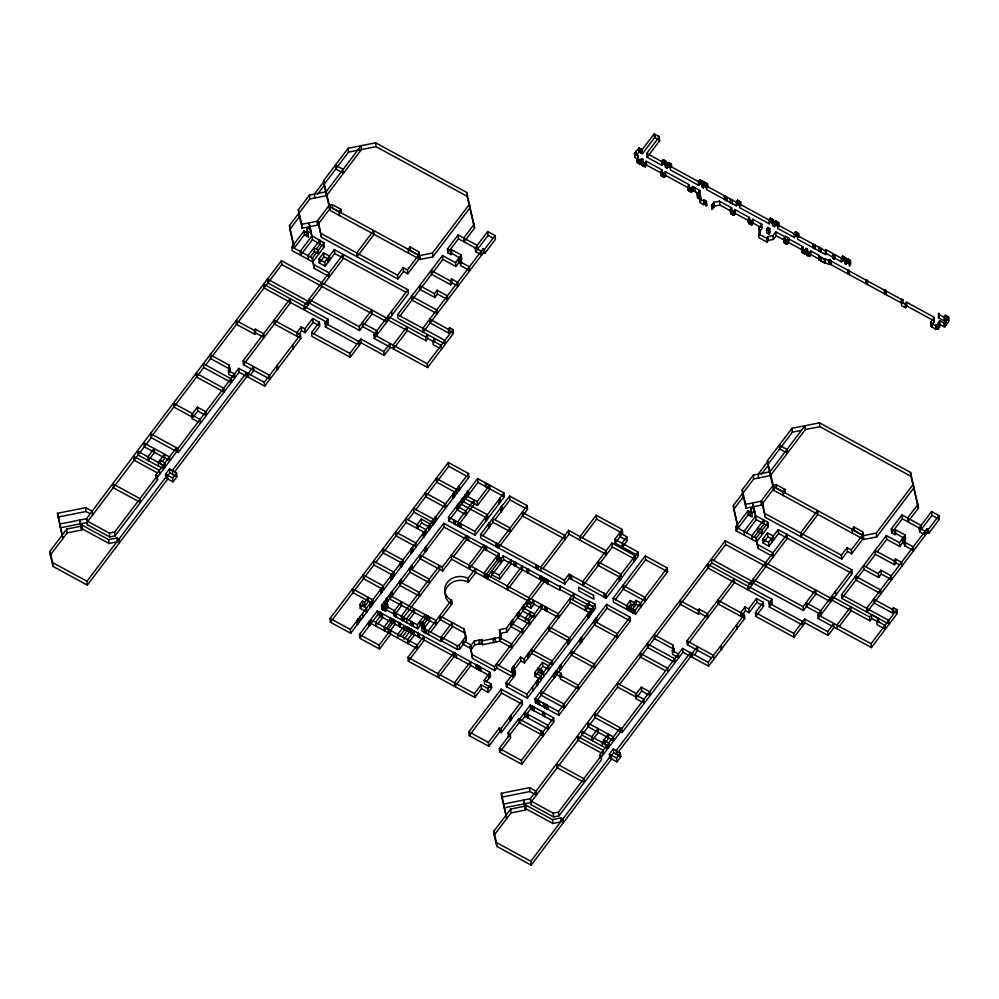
<?xml version="1.0" encoding="UTF-8"?>
<svg xmlns="http://www.w3.org/2000/svg" width="999" height="999" viewBox="0 0 999 999"><rect width="100%" height="100%" fill="white"/><g stroke="black" fill="none" stroke-linecap="round" stroke-linejoin="round"><path stroke-width="1.5" d="M298.738 213.599L298.364 209.753L309.465 195.105L326.161 191.783L361.076 145.717L361.451 149.55L326.536 195.617L309.84 198.951L298.738 213.599L302.173 228.159L317.495 225.1L318.806 225.811L321.541 237.4L397.877 278.996L403.608 271.441L403.234 267.607L407.442 269.905L407.817 273.738L403.608 271.441M289.86 229.37L289.473 225.524L299.088 212.849L299.463 216.683L289.86 229.37L293.594 245.205M317.545 194.256L324.126 185.564L323.551 180.732L348.139 148.289L375.649 142.807L466.708 192.432L474.587 228.034L464.098 241.858L463.723 238.024L474.2 224.188M323.751 181.731L314.348 194.131L314.722 197.977M474.587 228.034L467.082 196.279L376.024 146.653L348.514 152.135L323.926 184.578L330.02 210.364L420.055 259.428L432.829 256.893L469.855 208.042L469.48 204.196L432.455 253.047L419.667 255.594L329.645 206.531L323.551 180.732M50.325 555.107L49.95 551.273L66.796 529.045L81.269 526.161L82.043 525.137L82.418 528.983L81.643 530.007L67.17 532.879L50.325 555.107L52.997 566.396L87.325 585.114L167.757 478.983L167.382 475.149L86.95 581.268L87.325 585.114M151.061 435.601L150.812 433.042L281.418 260.714L386.526 318.007L386.9 321.84L281.793 264.56L281.418 260.714M291.883 246.915L312.375 258.079L313.911 264.61L329.096 272.877L329.47 276.723L314.285 268.444L312.749 261.913L292.257 250.749L291.883 246.915L304.046 230.869L307.992 233.017L308.366 236.863L304.42 234.703L304.046 230.869M152.123 435.639L203.846 367.407M205.719 364.922L281.793 264.56M304.42 234.703L294.28 248.089L289.473 225.524M151.623 437.125L86.888 522.539L60.39 527.809L60.015 523.976L86.513 518.693L150.812 433.042M341.358 213.187L340.984 209.353L332.242 204.583L329.32 205.157L317.12 221.266L301.798 224.313L302.173 228.159M323.701 242.12L324.25 246.741L312.749 261.913L312.375 258.079L323.876 242.894L312.038 235.776L312.412 239.61L300.549 255.269L300.175 251.423L312.038 235.776L308.991 222.877L311.738 236.751M149.151 459.44L154.508 452.372L154.133 448.526L147.877 456.78L148.252 460.626M340.984 209.353L339.185 211.726L339.56 215.572M254.37 330.457L236.114 320.504L236.488 324.338L254.745 334.29L254.37 330.457L255.344 329.171L263.686 333.703L264.061 337.55L255.719 333.004L255.344 329.171M310.227 257.143L314.785 251.111M316.608 248.701L320.267 243.893L319.892 240.047L308.017 255.707L308.404 259.553M198.039 421.903L192.02 418.618L191.646 414.772L197.427 407.142L205.856 411.738L206.231 415.572L197.802 410.976L197.427 407.142M254.745 334.29L255.719 333.004M197.802 410.976L192.907 417.445L173.801 407.043L173.426 403.196L192.52 413.611L192.782 416.171M228.409 370.604L234.515 373.926L234.89 377.772L228.783 374.438L228.409 370.604L229.907 368.619L229.071 365.047L210.165 354.732L210.539 358.579L229.445 368.881L230.282 372.452L229.907 368.619M162.188 461.55L164.86 458.017L164.485 454.17L158.229 462.425L158.604 466.258M448.389 329.283L429.757 319.118L430.132 322.964L448.776 333.117L448.389 329.283L449.562 327.722L453.047 329.62L453.421 333.466L427.584 367.557L374.275 338.499L408.329 293.581L407.954 289.735L334.353 249.625L334.727 253.471L325.1 266.184L319.23 262.987L318.843 259.153L323.601 252.884L329.47 256.081L329.845 259.927L323.976 256.731L323.601 252.884M156.119 478.896L155.744 475.049L176.423 447.752L176.798 451.598L157.055 477.647M243.469 364.71L243.094 360.876L290.247 298.664L290.622 302.51L243.469 364.71L252.572 369.667M157.255 475.874L157.63 479.72L115.06 535.889L109.728 536.95L87.425 524.787L86.513 518.693L87.05 520.954L109.353 533.104L114.685 532.042L157.255 475.874L155.744 475.049M176.798 451.598L178.309 452.422L177.934 448.576L238.724 368.369L264.31 382.317L264.685 386.163L239.098 372.215L238.724 368.369M319.23 262.987L323.976 256.731M178.309 452.422L239.098 372.215M325.1 266.184L324.712 262.35L334.353 249.625M169.405 468.981L169.78 472.827L165.884 477.972L165.509 474.125L169.405 468.981L176.548 472.877L176.935 476.723L173.027 481.868L167.083 478.621M174.55 471.915L246.903 376.461L246.528 372.627L172.303 470.554L172.677 474.4M250.337 375.037L253.871 370.379L253.496 366.533L248.189 373.539L248.564 377.372M173.027 481.868L172.652 478.022L176.548 472.877M322.015 286.563L304.283 309.952L303.908 306.119L343.107 254.395L343.481 258.242L323.876 284.103M301.186 326.885L301.561 330.719L305.207 332.704L304.82 328.871L301.186 326.885L296.84 332.617L297.215 336.451M357.992 255.594L374.076 234.378L373.701 230.532L356.718 252.934L357.093 256.768M298.951 334.166L301.561 330.719M264.31 382.317L300.487 334.603L273.963 320.142L274.338 323.988L300.861 338.436L264.685 386.163M304.82 328.871L312.65 318.531L319.418 322.227L319.792 326.061L313.711 334.103M305.207 332.704L313.024 322.377L312.65 318.531M361.139 342.857L384.19 355.407L383.816 351.573L360.764 339.011L361.139 342.857L350.237 357.242L311.963 336.388L311.588 332.555L319.418 322.227M356.531 343.893L325.437 326.948L325.062 323.102L327.984 319.23L263.649 284.166L264.023 288.012L327.023 322.352M325.437 326.948L328.359 323.077L327.984 319.23M418.756 251.736L420.042 259.44L418.756 251.736L410.002 246.965L408.204 249.35L408.579 253.184M397.877 278.996L397.502 275.162L403.234 267.607M359.178 326.636L371.803 309.977L372.177 313.811L359.553 330.482L309.428 303.159L309.053 299.325L359.178 326.636L359.553 330.482M407.442 269.905L418.681 255.057L419.068 258.903L407.817 273.738M350.237 357.242L349.85 353.409L360.764 339.011M374.275 338.499L373.901 334.665L407.954 289.735M443.981 343.494L398.064 318.469L397.689 314.623L442.47 255.532L455.556 262.662L455.931 266.508L442.844 259.378L442.47 255.532M455.931 266.508L461.725 258.866L461.338 255.032L451.498 249.663L451.873 253.509L451.048 254.608L447.802 252.834L447.427 249.001L458.079 234.94L477.21 245.367L477.584 249.213M399.925 316.009L442.844 259.378M447.802 252.834L458.454 238.786L458.079 234.94M451.048 254.608L450.674 250.761L451.498 249.663M383.816 351.573L389.822 343.644L390.197 347.49L384.19 355.407M455.556 262.662L461.338 255.032M434.465 293.656L419.68 285.602L420.067 289.435L434.84 297.502L434.465 293.656L437.087 290.209L447.402 295.841L447.789 299.675L437.462 294.043L437.087 290.209M460.439 261.888L469.418 266.795L469.792 270.629L460.814 265.734L460.439 261.888L461.313 260.739L458.266 259.091L458.641 262.924L460.676 264.036M434.84 297.502L437.462 294.043M450.274 280.894L431.143 270.479L431.531 274.313L450.661 284.74L450.274 280.894L451.698 279.033L457.667 282.292L458.054 286.126L452.072 282.879L451.698 279.033M475.287 247.902L481.268 251.161L481.643 254.995L475.661 251.736L475.287 247.902L487.687 231.543L495.042 235.552L495.417 239.385L484.802 253.396L483.429 252.647L483.054 248.801L484.428 249.55L484.802 253.396M450.661 284.74L452.072 282.879M475.661 251.736L488.061 235.377L487.687 231.543M483.054 248.801L422.789 328.309L423.176 332.155L483.429 252.647M484.428 249.55L495.042 235.552M425.674 336.975L427.435 334.64L427.809 338.486L426.049 340.809L388.174 320.167L387.799 316.321L425.674 336.975L426.049 340.809M439.123 347.939L433.241 344.73L432.854 340.884L434.627 338.561L435.002 342.407L427.809 338.486M448.776 333.117L449.95 331.568L449.562 327.722M427.584 367.557L427.21 363.711L453.047 329.62M639.522 163.811L639.223 159.877L634.852 157.542L634.477 153.696L638.761 148.052L642.045 149.838L642.419 153.671L639.135 151.885L636.588 155.245M635.014 153.184L636.326 151.461M642.045 149.838L654.02 134.016L654.845 138.099L654.02 134.016M654.457 134.266L658.578 135.964L658.953 139.798M641.945 162.55L640.559 164.373L637.275 162.587L636.9 158.754L638.286 156.93L637.974 155.607L634.477 153.696M642.419 153.671L654.395 137.862M654.845 138.099L654.757 133.878M658.541 138.911L658.578 135.964M640.559 164.373L640.184 160.539L641.558 158.716L642.881 159.428L643.256 163.274M666.52 164.048L666.271 161.488L662.999 159.703L663.373 163.536L661.987 165.359L647.115 157.255L646.74 153.409L659.278 136.875L658.291 136.351M646.528 165.06L662.499 173.764L662.125 169.917L646.153 161.214L646.528 165.06L645.154 166.883L641.87 165.097L641.495 161.251L642.881 159.428M647.115 157.255L659.652 140.722L659.278 136.875M645.154 166.883L644.78 163.037L646.153 161.214M661.987 165.359L661.613 161.513L662.999 159.703M671.665 166.845L671.415 164.286L668.131 162.5L668.506 166.333L667.132 168.157L665.272 167.145L664.897 163.312L666.271 161.488M662.911 173.052L663.286 176.898L661.313 175.824L660.739 171.741L662.125 169.917M667.132 168.157L666.758 164.323L668.131 162.5M661.113 175.574L664.397 177.372L664.023 173.526L665.396 171.703L689.235 184.703L689.61 188.536L665.771 175.549L665.396 171.703M703.259 184.066L703.009 181.506L699.737 179.72L700.112 183.566L698.726 185.377L670.404 169.942L670.029 166.109L671.415 164.286M330.082 618.443L448.301 462.462L468.531 473.501L468.906 477.335L350.699 633.304L330.457 622.277L330.082 618.443L350.324 629.47L350.699 633.304M664.397 177.372L665.771 175.549M330.457 622.277L373.688 565.247M375.562 562.762L406.356 522.152M408.229 519.667L413.873 512.225M415.759 509.74L448.676 466.308L448.301 462.462M421.203 519.068L416.933 524.712L417.307 528.546L421.578 522.914L421.203 519.068L430.244 524L430.631 527.847M359.89 604.47L366.521 608.091L366.895 611.925L360.264 608.316L359.89 604.47L362.525 600.998L364.61 602.135L364.985 605.981L362.899 604.832L362.525 600.998M364.61 602.135L368.219 597.377L368.594 601.211L364.985 605.981M360.264 608.316L362.899 604.832M350.324 629.47L468.531 473.501M698.963 196.079L700.274 194.343L699.899 190.509L692.519 186.488L692.894 190.322L691.508 192.145L688.236 190.359L687.861 186.513L689.235 184.703M382.005 591.795L380.919 593.231L380.544 589.385L381.63 587.949L381.88 590.509M430.057 528.384L428.971 529.82L428.596 525.986L429.682 524.55L429.932 527.11M691.508 192.145L691.133 188.312L692.519 186.488M698.726 185.377L698.351 181.543L699.737 179.72M379.495 649L379.121 645.167L390.347 630.357L390.721 634.203L379.495 649L359.84 638.286L359.465 634.452L377.322 610.901L490.134 672.389L490.509 676.223L486.288 681.793M394.78 613.261L394.53 610.701L386.126 606.118L386.501 609.964L385.577 611.188L381.893 609.19L381.518 605.357L443.693 523.326L498.963 553.446L499.338 557.28L484.34 577.085L483.953 573.239L498.963 553.446M448.464 517.02L477.597 478.583L503.958 492.944L504.333 496.79L475.199 535.227L448.851 520.854L448.464 517.02L474.825 531.381L475.199 535.227M707.979 187.849L707.604 184.016L704.32 182.218L704.707 186.064L703.321 187.887L702.01 187.175L701.635 183.329L703.009 181.506M703.321 187.887L702.946 184.041L704.32 182.218M360.776 637.05L377.697 614.735L377.322 610.901M383.778 606.705L410.152 571.903M412.038 569.418L444.068 527.16L443.693 523.326M448.838 520.854L477.972 482.417L477.597 478.583M699.899 190.509L697.14 194.156L700.586 196.029L700.324 202.847L703.658 204.658L703.933 199.95L706.443 201.323L706.817 205.17L706.043 206.194L705.669 202.347L706.443 201.323M385.577 611.188L385.189 607.355L387.6 604.17L383.928 602.172L384.303 606.018L387.974 608.016L387.6 604.17M741.108 205.906L740.734 202.073L737.449 200.275L737.836 204.121L736.45 205.944L706.605 189.673L706.231 185.826L707.604 184.016M698.189 194.593L698.501 198.526L697.664 197.802M699.837 201.348L699.45 197.515L700.586 196.029M455.132 520.779L453.496 519.892L453.871 523.726M377.709 624.013L382.692 617.457L382.305 613.611L375.674 622.365L376.061 626.211M700.324 202.847L700.599 198.139L699.45 197.515M703.658 204.658L703.933 199.95M393.968 615.771L393.594 611.937L401.373 601.673L401.748 605.506L393.968 615.771L417.682 628.696L425.462 618.431L425.075 614.585L417.307 624.85L417.682 628.696M477.51 505.444L477.135 501.598L489.622 485.127L489.997 488.973L477.51 505.444L465.497 498.888L465.072 495.104M731.992 211.638L731.618 207.804L719.48 201.186L714.085 202.26L711.575 205.569L711.95 209.403L714.46 206.106L719.867 205.02L730.644 210.901M712.275 208.779L713.586 207.043M403.521 617.494L439.91 569.48L439.523 565.646L401.273 616.121L401.648 619.954M442.32 567.17L419.78 554.87L420.154 558.716L442.707 571.003L442.32 567.17L466.246 535.614L466.62 539.448L453.484 556.768M442.707 571.003L451.61 559.253L451.236 555.407L558.354 613.786L558.728 617.632L529.133 601.498L528.758 597.652L543.756 577.859L544.13 581.705L531.006 599.025M474.825 531.381L503.958 492.944M408.579 620.504L414.622 612.524L414.248 608.691L406.468 618.943L406.843 622.789M486.963 519.505L485.876 520.954L485.489 517.107M399.8 636.063L404.782 629.495L404.395 625.661L397.764 634.402L398.151 638.249M402.734 636.5L409.365 627.747L409.74 631.593L403.946 639.248M569.33 578.071L606.243 598.189L605.869 594.355L568.955 574.238L569.33 578.071L564.797 584.053L480.894 538.324L480.507 534.477L509.64 496.041L527.16 505.594L527.534 509.428L498.401 547.864L498.026 544.03L527.16 505.594M501.96 510.314L500.874 511.75L500.499 507.904L501.585 506.468L501.835 509.028M482.767 535.839L493.106 522.202M494.98 519.73L510.014 499.887L509.64 496.041M749.874 221.378L749.5 217.545L734.902 209.59L735.276 213.424L733.903 215.247L730.619 213.461L730.244 209.615L731.618 207.804M736.45 205.944L736.076 202.098L737.449 200.275M733.903 215.247L733.516 211.413L734.902 209.59M773.913 223.788L773.538 219.942L770.254 218.157L770.629 222.003L769.255 223.813L739.735 207.73L739.36 203.883L740.734 202.073M441.133 641.47L440.746 637.637L452.185 622.552L452.559 626.385L441.133 641.47L422.028 631.056L421.64 627.222L429.42 616.957L429.795 620.804L423.751 628.783M484.278 549.075L469.268 568.868L468.893 565.034L483.903 545.229L484.278 549.075L497.964 556.543M408.329 661.188L407.954 657.342L423.913 636.288L424.288 640.134L408.329 661.188L474.837 697.439L481.468 688.686L481.081 684.852L487.849 688.536L488.224 692.369L481.468 688.686M430.407 632.355L451.973 603.908L451.598 600.062L428.271 630.831L428.658 634.677M760.002 234.603L759.34 231.83L762.175 228.084L761.8 224.251L752.784 219.33L753.159 223.177L751.772 224.987L748.501 223.202L748.114 219.368L749.5 217.545M751.772 224.987L751.398 221.154L752.784 219.33M543.956 577.971L544.33 581.805L560.014 590.359L559.64 586.513L503.209 555.756L488.199 575.549L488.573 579.395M490.447 576.923L503.583 559.602L503.209 555.756M759.34 231.83L758.965 227.984L761.8 224.251M499.313 575.224L510.889 559.952L511.276 563.786L499.687 579.07L491.995 574.875L491.62 571.041L499.313 575.224L499.687 579.07M769.255 223.813L768.88 219.98L770.254 218.157M776.148 235.702L785.326 240.709L784.952 236.863L775.761 231.855L776.148 235.702L773.313 239.435L768.418 240.409L767.107 242.133L759.028 237.725L758.641 233.891L759.952 232.155L758.965 227.984M766.495 229.246L767.794 227.522L769.767 228.584L770.142 232.43L768.83 234.153L766.87 233.079L766.495 229.246L768.456 230.319L768.83 234.153M779.158 226.648L778.783 222.802L775.511 221.016L775.886 224.862L774.5 226.686L772.539 225.612L772.152 221.766L773.538 219.942M768.456 230.319L769.767 228.584M774.5 226.686L774.125 222.839L775.511 221.016M767.107 242.133L766.733 238.299L768.044 236.576L772.939 235.602L775.761 231.855M799.063 237.487L798.688 233.654L795.404 231.868L795.778 235.702L794.405 237.525L777.784 228.471L777.409 224.625L778.783 222.802M465.896 636.438L466.271 640.272L459.59 649.075L457.417 649.512L441.57 640.883L441.196 637.037L457.043 645.679L459.215 645.242L465.896 636.438L464.148 629.07L439.71 615.746L440.084 619.592L451.311 625.711M522.502 569.905L507.492 589.697L507.117 585.864L522.115 566.071L522.527 569.917L542.969 581.068M514.348 673.963L496.341 664.185L496.728 668.031L494.78 670.591L472.515 658.441L470.217 646.49L474.338 641.058L481.88 639.547L482.554 644.692L499.875 641.246L510.664 647.127M470.591 650.324L474.712 644.892L482.255 643.393L481.88 639.547M785.389 236.288L786.113 243.843L784.153 242.769L783.566 238.686L785.389 236.288L788.673 238.074L788.923 240.634M783.953 242.532L787.224 244.318L786.85 240.472L788.673 238.074M606.493 554.607L606.118 550.761L568.693 530.369L540.709 567.295L541.096 571.128M794.405 237.525L794.03 233.691L795.404 231.868M787.224 244.318L788.611 242.495L788.236 238.649L802.834 246.603L803.208 250.449M542.944 568.681L569.068 534.215L568.693 530.369M833.703 256.381L833.453 253.821L826.023 249.775L826.398 253.609L825.674 254.57L797.677 239.31L797.302 235.477L798.688 233.654M499.85 633.503L499.463 629.657L506.418 628.284L529.37 597.989L529.745 601.835L506.793 632.117L499.85 633.503L501.248 639.435L500.424 633.129L500.836 637.499M637.012 555.057L615.172 543.156L622.639 533.304L622.265 529.458L596.203 515.247L580.044 536.563L580.431 540.397M530.556 604.395L533.641 600.324L534.015 604.158L530.931 608.241L526.66 605.906L526.286 602.072L530.556 604.395L530.931 608.241M806.48 252.235L805.107 254.058L801.822 252.272L801.448 248.426L802.834 246.603M582.217 538.036L596.578 519.093L596.203 515.247M805.107 254.058L804.732 250.212L806.106 248.401L807.417 249.113L807.791 252.947M825.624 262.662L828.895 264.448L828.521 260.614L825.249 258.828L825.186 263.237L818.843 259.79L818.905 255.369L810.701 250.899L811.076 254.745L809.702 256.556L806.418 254.77L806.043 250.936L807.417 249.113M527.335 619.942L530.681 615.521L530.307 611.675L525.287 618.306L525.661 622.14M488.224 692.369L491.645 687.861L484.602 684.015L484.228 680.182L490.134 672.389M494.78 670.591L494.405 666.745L541.508 604.607L541.883 608.441L498.551 665.609M474.837 697.439L474.463 693.593L481.081 684.852M809.702 256.556L809.315 252.722L810.701 250.899M559.64 586.513L560.077 585.938L588.723 601.56L589.098 605.394L589.085 601.086L595.129 604.383L595.504 608.216L527.372 698.114L506.393 686.688L506.018 682.841L515.172 670.779L511.588 668.818L520.491 657.08L524.063 659.04L524.438 662.874L520.866 660.926L520.491 657.08M564.797 584.053L564.423 580.219L568.955 574.238M560.014 590.359L560.077 585.938M487.849 688.536L491.271 684.015L484.228 680.182M818.843 259.79L818.905 255.369M825.674 254.57L825.299 250.724L826.023 249.775M825.186 263.237L825.249 258.828M513.748 670.317L520.866 660.926M499.762 731.792L488.786 746.278L469.28 735.651L468.906 731.817L501.186 689.21L522.165 700.636L522.539 704.482L501.236 732.604L499.762 731.792L499.388 727.959L500.861 728.758L501.236 732.604M524.063 659.04L573.788 593.418L574.163 597.265L572.352 599.65M611.95 543.069L582.667 581.705L583.041 585.551L612.325 546.915L611.95 543.069L635.152 555.719L635.526 559.552M615.172 543.156L614.797 539.323L622.265 529.458M835.152 258.379L841.545 261.863L841.17 258.029L834.764 254.533L835.152 258.379L834.415 259.34L833.104 258.616L832.729 254.782L833.453 253.821M828.521 260.614L829.32 259.553L830.631 260.277L830.718 264.498L847.939 273.888L847.851 269.655L849.162 270.379L849.25 274.6L866.308 283.891L866.22 279.67L867.532 280.382L867.619 284.615L884.677 293.906L884.59 289.685L885.901 290.397L885.988 294.618L901.573 303.109L901.198 299.275L902.909 299.663L903.283 303.509M469.28 735.651L501.573 693.056L501.186 689.21M506.393 686.688L515.546 674.612L515.172 670.779M524.438 662.874L570.541 602.047M834.415 259.34L834.04 255.494L834.764 254.533M830.718 264.498L830.631 260.277M828.895 264.448L829.694 263.399L829.32 259.553M833.104 258.616L833.84 257.667L826.398 253.609M626.897 536.8L622.015 543.244L622.389 547.09L627.272 540.646L626.897 536.8L619.68 532.867L620.054 536.713L626.073 539.984M841.17 258.029L842.544 256.206L845.828 257.992L846.203 261.825M841.545 261.863L842.919 260.04L842.544 256.206M850.424 260.489L849.038 262.312L849.412 266.159L850.798 264.335L850.424 260.489L847.14 258.704L847.514 262.55L846.141 264.373L844.817 263.649L844.442 259.815L845.828 257.992M846.141 264.373L845.753 260.527L847.14 258.704M540.034 679.095L535.114 676.41L534.727 672.577L542.42 662.437L548.576 665.796L548.951 669.63L542.794 666.271L542.42 662.437M587.624 603.658L585.252 606.78L585.626 610.614L587.999 607.492L587.624 603.658L593.319 606.755L593.693 610.601L587.999 607.492M535.114 676.41L542.794 666.271M541.645 675.162L541.271 671.328L542.07 670.279L538.099 668.119L538.473 671.965L542.445 674.125M488.786 746.278L488.411 742.444L499.388 727.959M847.939 273.888L847.851 269.655M500.861 728.758L522.165 700.636M527.372 698.114L526.985 694.28L595.129 604.383M849.25 274.6L849.162 270.379M634.515 556.356L633.428 557.792L633.803 561.638M605.869 594.355L637.999 551.96L614.797 539.323M606.243 598.189L638.373 555.806L637.999 551.96M518.768 718.718L519.143 722.564L508.454 736.663L508.066 732.829L518.768 718.718L542.969 731.917L543.356 735.751M508.066 732.829L510.252 734.015L499.338 748.401L499.725 752.247L521.753 764.26L554.045 721.653L553.671 717.806L530.269 705.057L519.58 719.168L519.955 723.001M535.751 702.547L535.377 698.713L537.012 699.6L537.237 703.633L535.601 702.747L535.089 698.701L606.543 604.42L629.944 617.17L630.319 621.003L558.866 715.284L535.476 702.534L606.93 608.254L606.543 604.42M613.111 598.301L645.242 555.906L667.27 567.919L667.644 571.753L635.514 614.148L613.486 602.135L613.111 598.301L635.139 610.302L635.514 614.148M521.628 720.791L530.644 708.903L530.269 705.057M500.624 751.048L510.626 737.849L510.252 734.015M615.322 599.712L645.616 559.752L645.242 555.906M577.41 688.373L560.339 679.07L559.964 675.237L561.301 673.463L556.293 670.729L556.668 674.575L560.427 676.623M866.308 283.891L866.22 279.67M867.619 284.615L866.595 283.516M630.394 600.524L630.769 604.37L634.652 606.48L634.278 602.647L630.394 600.524L626.535 605.619L626.91 609.452M629.233 606.405L630.769 604.37M635.976 600.399L630.419 607.729L630.794 611.575L636.351 604.233L635.976 600.399L640.696 602.971L641.083 606.818M521.753 764.26L521.378 760.414L553.671 717.806M558.866 715.284L558.491 711.45L629.944 617.17M635.139 610.302L667.27 567.919M884.677 293.906L884.59 289.685M885.988 294.618L885.901 290.397M742.594 493.606L742.22 489.772L753.321 475.124L770.029 471.79L804.932 425.724L805.319 429.57L770.404 475.636L753.696 478.958L742.594 493.606L746.041 508.166L761.363 505.119L762.674 505.831L765.409 517.407L841.745 559.015L847.464 551.46L847.09 547.614L851.298 549.912L851.672 553.758L847.464 551.46M733.341 505.544L742.956 492.857L743.331 496.703L733.716 509.39L738.136 528.096L733.341 505.544L733.716 509.39M767.669 463.311L767.419 460.751L791.995 428.309L819.517 422.827L910.564 472.452L918.443 508.041L907.966 521.878L907.579 518.031L918.069 504.208M800.998 430.432L792.382 432.142L767.794 464.585L773.888 490.384L863.91 539.448L876.697 536.9L913.723 488.049L913.348 484.215L876.323 533.066L863.536 535.601L773.501 486.538L767.419 460.751M761.413 474.263L767.994 465.584L767.619 461.738L758.216 474.15L758.591 477.984M494.193 835.127L493.806 831.28L510.651 809.053L525.124 806.181L525.899 805.157L526.273 808.99L525.499 810.014L511.038 812.899L494.193 835.127L496.853 846.415L531.181 865.122L611.613 759.003L611.238 755.157L530.806 861.288L531.181 865.122M936.2 328.896L935.813 325.062L935.763 329.47L931.056 326.099L934.252 321.878L933.615 316.945L906.555 302.197L906.93 306.031L905.581 307.804L901.647 305.657L901.273 301.823L902.909 299.663M682.966 652.222L708.553 666.171L708.179 662.337L682.579 648.388L682.966 652.222L622.177 732.429L595.079 717.669L594.667 713.061L725.274 540.734L830.394 598.014L830.768 601.86M772.065 556.043L758.154 548.463L756.605 541.933L736.113 530.769L735.739 526.923L747.901 510.876L751.86 513.036L752.235 516.87L748.276 514.722L747.901 510.876M905.581 307.804L905.206 303.971L906.555 302.197M594.667 713.061L530.369 798.713L503.871 803.983L504.245 807.829L530.756 802.547L530.369 798.713L531.281 804.807L553.583 816.957L558.916 815.896L601.485 759.727L601.111 755.893L599.6 755.069L620.279 727.771L620.666 731.618L600.911 757.667M595.991 715.659L617.619 687.125L617.282 683.216L636.388 693.618L636.638 696.178M619.492 684.64L711.713 562.974L711.338 559.128L751.598 581.081L751.972 584.914M713.573 560.514L725.649 544.567L725.274 540.734M736.113 530.769L748.276 514.722M531.693 801.31L595.479 717.132L595.104 713.298M785.226 493.206L784.852 489.36L776.098 484.59L773.189 485.177L760.976 501.273L745.666 504.333L746.041 508.166M746.241 532.879L756.28 519.63L752.859 502.897L755.606 516.758M784.852 489.36L783.041 491.745L783.416 495.579M698.226 610.464L679.969 600.511L680.344 604.358L698.601 614.31L698.226 610.464L699.2 609.178L707.542 613.723L707.916 617.569L699.575 613.024L699.2 609.178M754.083 537.15L764.123 523.901L763.748 520.067L751.885 535.726L752.259 539.56M643.106 702.572L635.876 698.626L635.501 694.792L641.283 687.15L649.725 691.745L650.099 695.591M767.744 522.914L756.231 538.086L756.605 541.933L768.119 526.748L767.557 522.14L755.906 515.784L744.03 531.443L744.405 535.289M698.601 614.31L699.575 613.024M635.876 698.626L636.763 697.464M637.574 696.39L641.67 690.996L641.283 687.15M672.265 650.611L678.371 653.945L678.746 657.792L672.639 654.457L672.265 650.611L673.776 648.626L672.926 645.054L654.02 634.752L654.395 638.586L673.301 648.9L674.15 652.472L673.776 648.626M607.991 746.003L604.233 743.955L608.728 738.024L608.341 734.19L602.097 742.432L602.472 746.278M892.257 609.29L873.613 599.138L874 602.971L892.631 613.136L892.257 609.29L893.431 607.742L896.902 609.64L897.277 613.473L871.44 647.577L818.144 618.518L852.184 573.588L851.81 569.755L778.221 529.645L778.596 533.478L768.955 546.203L763.086 543.006L762.712 539.16L767.457 532.904L773.326 536.101L773.701 539.935L767.831 536.738L767.457 532.904M687.337 644.73L686.962 640.883L734.103 578.683L734.477 582.517L687.337 644.73L711.163 657.717M530.906 800.961L553.209 813.124L558.541 812.062L601.111 755.893M622.177 732.429L621.79 728.596L682.579 648.388M763.086 543.006L767.831 536.738M931.056 326.099L930.681 322.265L933.878 318.044M948.675 317.17L944.13 323.164L939.709 320.741L940.084 324.588L944.505 326.998L949.05 321.004L948.675 317.17L945.391 315.384L945.766 319.218L944.392 321.041L938.486 317.819L938.76 313.124L939.01 315.684M931.655 327.235L931.717 322.827L930.681 322.265M938.486 317.819L939.135 316.958M768.955 546.203L768.581 542.357L778.221 529.645M609.752 757.979L609.365 754.145L613.274 749L620.416 752.896L620.791 756.73L616.895 761.875L610.938 758.628M935.763 329.47L935.813 325.062M936.25 325.299L937.499 325.499L937.874 329.345L936.887 328.808L936.513 324.962M937.874 329.345L939.609 327.035L938.635 326.498L938.248 322.665L939.709 320.741M611.301 755.918L613.648 752.834L613.274 749M937.499 325.499L939.235 323.201L938.248 322.665M944.392 321.041L944.018 317.207L945.391 315.384M938.635 326.498L940.084 324.588M694.193 655.057L697.727 650.386L697.352 646.553L692.045 653.546L692.419 657.392M616.895 761.875L616.52 758.041L620.416 752.896M944.505 326.798L945.816 325.075M745.042 606.893L740.696 612.624L741.083 616.47L745.416 610.739L745.042 606.893L748.688 608.878L749.063 612.724L745.416 610.739M708.179 662.337L744.342 614.61L717.819 600.162L718.206 603.995L744.717 618.456L708.553 666.171M748.688 608.878L756.518 598.551L763.286 602.235L763.661 606.081L755.831 616.408L794.093 637.262L805.007 622.864L804.632 619.03L827.671 631.58L828.046 635.426L805.007 622.864M749.063 612.724L756.892 602.385L756.518 598.551M755.831 616.408L755.456 612.562L763.286 602.235M801.747 624.637L769.292 606.955L768.918 603.121L771.852 599.25L707.504 564.185L707.879 568.019L770.891 602.36M769.292 606.955L772.227 603.084L771.852 599.25M863.898 539.448L862.612 531.743L853.87 526.985L852.06 529.358L852.447 533.204M841.745 559.015L841.37 555.169L847.09 547.614M803.034 606.655L815.659 589.984L816.033 593.831L803.408 610.489L753.296 583.179L752.921 579.333L803.034 606.655L803.408 610.489M851.298 549.912L862.549 535.077L862.924 538.911L851.672 553.758M794.093 637.262L793.718 633.416L804.632 619.03M818.144 618.518L817.756 614.672L851.81 569.755M887.849 623.501L841.92 598.476L841.545 594.642L886.338 535.551L899.412 542.682L899.787 546.515L886.712 539.385L886.338 535.551M903.92 541.071L905.581 538.886L905.206 535.039L895.366 529.682L895.741 533.516L894.904 534.615L891.67 532.854L891.283 529.008L901.935 514.96L921.066 525.387L921.44 529.22M841.92 598.476L864.222 569.055M866.083 566.595L875.386 554.333L875.012 550.486L894.142 560.914L894.517 564.747L875.386 554.333M877.134 552.035L886.712 539.385M891.67 532.854L902.309 518.793L901.935 514.96M894.904 534.615L894.53 530.781L895.366 529.682M827.671 631.58L833.678 623.663L834.053 627.497L828.046 635.426M899.412 542.682L905.206 535.039M878.333 573.676L863.548 565.609L863.923 569.455L878.708 577.509L878.333 573.676L880.943 570.217L891.27 575.849L891.645 579.695L881.318 574.063L880.943 570.217M839.16 626.523L851.21 610.626L850.836 606.793L836.937 625.124L837.312 628.97M899.787 546.515L902.272 543.244M904.295 541.908L905.169 540.759L902.134 539.098L902.509 542.944L905.544 544.592L904.669 545.741L913.66 550.649L913.286 546.803L904.295 541.908L904.669 545.741M878.708 577.509L881.318 574.063M894.142 560.914L895.554 559.053L901.535 562.3L901.91 566.146M928.67 533.404L928.283 529.57L926.91 528.821L927.284 532.654L928.67 533.404L939.272 519.405L938.898 515.559L931.555 511.55L919.155 527.909L919.53 531.755L925.499 535.014L925.124 531.168L902.309 518.793M894.517 564.747L895.928 562.887L895.554 559.053M919.53 531.755L931.93 515.397L931.555 511.55M926.91 528.821L866.657 608.316L867.032 612.162L927.284 532.654M928.283 529.57L938.898 515.559M851.21 610.626L869.917 620.829L869.53 616.982L871.303 614.66L878.483 618.581L878.858 622.414M869.917 620.829L871.677 618.493L871.303 614.66M876.722 620.903L884.964 625.399L885.339 629.233L877.097 624.737L876.722 620.903L878.483 618.581M892.631 613.136L893.805 611.588L893.431 607.742M871.44 647.577L871.066 643.731L896.902 609.64M307.38 232.655L307.005 228.808L310.239 228.172L310.627 232.005L307.38 232.655L308.366 236.863M57.48 513.274L62.912 538.498L57.48 513.274L85.639 507.679L92.17 511.238L92.545 515.072M57.867 517.12L86.014 511.513L89.935 513.648M81.119 527.06L80.869 524.5L108.604 539.622L116.983 537.949L118.956 539.035L119.331 542.869M81.244 528.346L108.991 543.456L117.358 541.795L116.983 537.949M805.319 429.57L819.892 426.66L910.938 476.286L913.373 486.575M750.861 508.828L754.108 508.179L754.482 512.025L751.236 512.674L750.861 508.828L751.86 513.036M482.18 640.859L499.5 637.412L511.638 644.018L512.012 647.851M493.106 638.798L495.167 638.386M479.345 643.856L481.406 643.443M501.348 793.293L529.495 787.687L536.026 791.245L536.401 795.092L529.87 791.533L501.723 797.14L506.768 818.518L501.348 793.293L501.723 797.14M524.987 807.08L524.737 804.52L552.472 819.63L560.839 817.969L562.824 819.043L563.199 822.889M524.762 806.867L523.676 800.037L525.499 810.014L525.112 808.353L552.847 823.476L561.213 821.802L560.839 817.969M655.132 137.712L657.679 139.111M658.666 140.185L659.652 140.722M844.854 257.33L842.894 256.256L842.919 260.04M849.375 259.927L849.687 263.861L847.714 262.787L847.414 258.853L849.45 259.827L849.824 263.674L847.514 262.55M665.309 160.827L663.336 159.753L663.711 163.586L665.684 164.66M702.047 180.844L700.074 179.77L700.386 183.704M706.867 187.375L704.907 186.313L704.595 182.367L706.643 183.354L706.892 185.914M739.772 201.411L737.799 200.337L738.174 204.171L740.147 205.245M777.821 222.14L775.848 221.066L776.223 224.912L778.196 225.986L775.886 224.862M844.442 259.815L845.753 260.527M638.848 148.227L640.821 149.301M646.74 153.409L661.613 161.513M664.897 163.312L666.758 164.323M670.029 166.109L698.351 181.543M701.635 183.329L702.946 184.041M706.231 185.826L736.076 202.098M739.36 203.883L768.88 219.98M772.152 221.766L774.125 222.839M777.409 224.625L794.03 233.691M797.302 235.477L825.299 250.724M832.729 254.782L834.04 255.494M845.092 261.363L843.119 260.289L842.744 256.443M729.932 198.888L731.905 199.962M812.811 244.056L814.784 245.13L815.159 248.976M818.493 247.165L820.466 248.227L820.841 252.073M700.449 183.616L702.422 184.69M707.017 187.188L705.044 186.114L704.67 182.28M772.951 223.127L770.978 222.053L770.604 218.207L772.577 219.28L772.751 221.94M796.128 235.752L798.101 236.825M663.373 163.536L665.609 164.76L665.234 160.914M668.506 166.333L670.754 167.557M700.112 183.566L702.347 184.778M704.707 186.064L706.942 187.288M737.836 204.121L740.072 205.344L738.036 204.37L737.724 200.424M770.629 222.003L772.876 223.214M795.778 235.702L798.026 236.925L795.978 235.951L795.604 232.105M665.534 164.86L663.573 163.786L663.261 159.84M702.272 184.877L700.311 183.804L699.937 179.97M772.801 223.314L770.828 222.24L770.454 218.406M778.046 226.174L776.086 225.1L775.773 221.166M938.111 313.986L944.018 317.207M945.766 319.218L948.014 320.442M724.874 199.5L726.847 200.574M730.456 202.535L732.429 203.609M819.018 250.811L820.991 251.885M830.344 260.652L847.564 270.042M848.875 270.754L865.933 280.057M867.244 280.769L884.302 290.072M885.614 290.784L901.198 299.275M818.468 255.944L824.812 259.403M901.273 301.823L905.206 303.971M829.694 263.399L831.006 264.111M848.226 273.501L849.55 274.213M884.964 293.519L886.288 294.243M641.845 161.301L643.806 162.375L644.118 166.309M750.361 220.579L750.661 224.525L748.701 223.451L748.388 219.518L750.436 220.492L750.811 224.325L748.838 223.252M806.38 250.986L808.353 252.06L808.728 255.894L806.767 254.82M636.9 158.754L640.184 160.539M641.495 161.251L644.78 163.037M660.739 171.741L664.023 173.526M687.861 186.513L691.133 188.312M730.244 209.615L733.516 211.413M748.114 219.368L751.398 221.154M783.566 238.686L786.85 240.472M801.448 248.426L804.732 250.212M806.043 250.936L809.315 252.722M906.93 306.031L932.641 320.042M785.763 240.135L787.949 241.321M692.894 190.322L697.839 193.019M735.276 213.424L748.551 220.654M753.159 223.177L760.888 227.385M788.611 242.495L801.872 249.725M811.076 254.745L819.28 259.203M820.991 260.826L824.924 262.962M700.012 195.854L698.051 194.78L698.426 198.626M637.624 162.637L639.597 163.711M642.22 165.147L644.193 166.221M661.463 175.637L663.436 176.711M784.29 242.582L786.263 243.656M802.172 252.322L804.133 253.396M931.28 323.401L935.376 325.637M699.949 199.001L703.284 200.811M704.307 203.796L706.817 205.17M758.641 233.891L766.733 238.299M488.061 235.377L492.969 238.049M342.232 172.49L335.764 168.968L335.377 165.122L343.156 169.355L343.531 173.202M458.454 238.786L476.223 248.464M447.427 249.001L450.674 250.761M451.873 253.509L461.725 258.866M931.93 515.397L939.272 519.405M340.11 212.512L332.617 208.416L332.242 204.583M419.13 255.569L410.389 250.811L410.002 246.965M891.283 529.008L894.53 530.781M895.741 533.516L905.581 538.886M321.541 237.4L318.431 221.978L317.12 221.266L317.495 225.1L329.695 209.003L329.32 205.157M321.166 233.554L397.502 275.162M782.729 491.845L776.473 488.436L776.098 484.59M312.412 239.61L324.25 246.741M334.727 253.471L405.606 292.095M895.928 562.887L899.512 564.847M317.595 253.496L314.335 251.723L313.961 247.877L318.306 250.25L318.681 254.083M318.843 259.153L324.712 262.35M449.95 331.568L452.26 332.829M765.409 517.407L762.299 501.985L760.976 501.273L761.363 505.119L773.563 489.011L773.189 485.177M765.034 513.573L841.37 555.169M397.689 314.623L444.905 340.359L445.279 344.205M432.854 340.884L441.108 345.379L441.483 349.225M756.28 519.63L766.645 525.274M778.596 533.478L850.823 572.852M879.644 593.056L855.856 580.094L855.481 576.248L880.594 589.934L880.968 593.781M762.712 539.16L768.581 542.357M893.805 611.588L897.277 613.473M735.739 526.923L756.231 538.086L758.154 548.463M373.901 334.665L427.21 363.711M757.779 544.617L772.951 552.897L773.338 556.73M841.545 594.642L888.773 620.379L889.147 624.213M869.53 616.982L831.655 596.341L832.03 600.187L849.837 609.889M871.677 618.493L877.659 621.765M325.062 323.102L358.866 341.521L359.24 345.367M725.649 544.567L814.684 593.094M816.033 593.831L829.42 601.123M313.024 322.377L318.444 325.324M311.588 332.555L349.85 353.409M819.779 613.848L806.393 606.555L806.018 602.722L820.741 610.739L821.116 614.585M817.756 614.672L871.066 643.731M711.713 562.974L750.636 584.19M768.918 603.121L802.721 621.54L803.096 625.374M756.892 602.385L763.661 606.081M596.578 519.093L622.639 533.304M755.456 612.562L793.718 633.416M645.616 559.752L667.644 571.753M612.325 546.915L634.165 558.816M448.676 466.308L468.906 477.335M487.799 487.637L485.901 486.613L485.526 482.767M477.972 482.417L503.034 496.078M510.014 499.887L526.186 508.703M569.068 534.215L605.157 553.883M243.094 360.876L269.618 375.324L269.992 379.17L253.871 370.379M563.898 538.561L522.539 516.021L522.165 512.187L564.847 535.452L565.222 539.285M620.104 577.36L598.264 565.459L597.889 561.625L621.091 574.263L621.478 578.109M477.135 501.598L465.122 495.054L465.497 498.888M644.055 600.474L623.314 589.173L622.939 585.327L644.967 597.34L645.354 601.173M509.178 531.143L493.007 522.327L492.632 518.493L510.139 528.034L510.514 531.88M636.351 604.233L639.897 606.168M464.935 514.11L457.167 509.877L456.793 506.031L465.846 510.976L466.233 514.81M686.962 640.883L713.473 655.344L713.848 659.178M570.054 578.334L571.703 579.233L571.316 575.387L569.68 574.5L569.917 578.521L571.553 579.42L571.178 575.574M605.894 597.864L604.258 596.965L603.883 593.131L605.519 594.018L605.744 598.051L604.108 597.165L603.733 593.319M629.52 610.739L627.872 609.852L627.497 606.006L629.145 606.905L629.37 610.926L627.734 610.039L627.36 606.193M633.903 613.136L632.267 612.237L631.892 608.403L633.528 609.29L633.753 613.324L632.117 612.424L631.743 608.591M480.507 534.477L564.423 580.219M495.554 542.819L497.19 543.706L497.564 547.552M496.078 546.465L497.714 547.352L497.34 543.518M606.93 608.254L629.02 620.304M526.785 568.481L528.434 569.368L528.658 573.401L527.022 572.514L526.648 568.668L528.284 569.567M468.381 536.913L466.745 536.026L467.12 539.86L468.756 540.759L468.531 536.725L466.895 535.826L467.27 539.672M515.671 562.687L514.035 561.8L514.41 565.634L516.046 566.533L515.821 562.499L514.173 561.6L514.56 565.446M589.46 604.919L593.081 606.905M560.451 589.785L587.737 604.657M444.068 527.16L465.284 538.723M466.62 539.448L481.555 547.589M503.583 559.602L509.989 563.086M511.276 563.786L521.278 569.243M431.481 521.69L413.936 512.137L413.561 508.291L433.803 519.318L434.178 523.164M500.299 561.95L497.115 560.214L496.74 556.381L500.986 558.691L501.361 562.537M590.022 613.011L570.354 602.297L569.979 598.451L590.958 609.877L591.333 613.723M421.578 522.914L429.333 527.135M673.813 661.85L647.602 647.552L647.227 643.718L674.75 658.716L675.124 662.562M665.322 670.616L640.409 657.042L640.034 653.209L667.557 668.206L667.944 672.052M191.646 414.772L200.075 419.368L200.449 423.214M451.61 559.253L527.784 600.761M414.885 546.091L396.004 535.801L395.629 531.955L415.859 542.981L416.246 546.828M568.706 641.133L549.038 630.419L548.663 626.585L569.63 638.011L570.004 641.845M641.67 690.996L648.888 694.929M401.973 563.136L383.079 552.847L382.704 549.013L402.947 560.039L403.321 563.873M635.501 694.792L643.93 699.387L644.305 703.221M428.359 582.267L409.915 572.215L409.54 568.381L429.295 579.145L429.67 582.979M617.669 687.05L635.401 696.715M177.934 448.576L150.849 433.816L151.224 437.649L175.449 450.861M392.807 575.224L373.926 564.934L373.551 561.088L393.781 572.115L394.155 575.961M531.618 653.396L551.286 664.123M418.306 595.516L399.875 585.476L399.5 581.63L419.243 592.395L419.63 596.241M168.519 460.015L144.293 446.803L143.918 442.957L169.493 456.905L169.867 460.739M559.964 675.237L578.346 685.252L578.721 689.085M541.271 671.328L543.481 672.527L543.856 676.36M452.559 626.385L464.523 632.904L466.271 640.272M162.275 468.256L138.037 455.057L137.662 451.211L163.237 465.147L163.611 468.993M169.78 472.827L176.935 476.723M382.367 589.01L363.474 578.721L363.099 574.875L383.329 585.901L383.716 589.747M534.727 672.577L540.896 675.936L541.271 679.77M428.359 616.246L426.723 615.347L427.097 619.193M165.509 474.125L172.652 478.022M435.089 623.688L389.672 598.925L389.298 595.092L436.051 620.579L436.426 624.412M157.005 472.702L134.116 460.227L133.741 456.381L159.316 470.329L159.703 474.163M594.705 713.823L621.79 728.596M470.217 646.49L472.14 654.607L494.405 666.745M381.518 605.357L385.189 607.355M393.594 611.937L417.307 624.85M421.64 627.222L440.746 637.637M496.728 668.031L512.275 676.51M423.851 628.558L425.487 629.457L425.874 633.291L424.225 632.404L424.001 628.371L425.636 629.258L426.011 633.104M386.501 609.964L393.706 613.886M563.149 707.217L541.046 695.179L540.671 691.333L564.073 704.083L564.447 707.929M408.191 627.584L406.543 626.685L406.93 630.531M475.836 664.46L477.485 665.346L477.859 669.193M400.124 623.463L398.476 622.564L398.863 626.41L400.499 627.297L400.262 623.264L398.626 622.377L399.001 626.211M417.382 632.866L419.018 633.753L419.393 637.599L417.757 636.7L417.52 632.667L419.155 633.566L419.543 637.399M478.583 666.221L480.219 667.12L480.606 670.953L478.958 670.067L478.733 666.033L480.369 666.92L480.744 670.766M506.018 682.841L526.985 694.28M535.089 698.701L558.491 711.45M377.697 614.735L489.148 675.486M606.131 748.276L581.893 735.064L581.518 731.218L607.105 745.167L607.479 749.013M613.648 752.834L620.791 756.73M532.367 709.702L534.003 710.589L533.628 706.755L531.992 705.856L532.217 709.889L533.853 710.789L533.478 706.942M501.573 693.056L521.228 703.771M530.644 708.903L552.747 720.941M389.41 633.478L371.066 623.488L370.691 619.642L417.282 645.042L417.657 648.875M390.721 634.203L416.308 648.151M609.365 754.145L616.52 758.041M602.21 753.446L577.971 740.234L577.597 736.4L603.184 750.336L603.558 754.183M407.954 657.342L474.463 693.593M542.345 731.443L540.709 730.544L540.958 733.104M359.465 634.452L379.121 645.167M519.143 722.564L542.057 735.052M582.879 781.767L557.13 767.731L556.755 763.898L583.853 778.658L584.228 782.504M468.906 731.817L488.411 742.444M499.338 748.401L521.378 760.414M49.95 551.273L52.61 562.562L86.95 581.268M493.806 831.28L496.478 842.569L530.806 861.288M934.252 321.878L933.615 316.945M913.723 488.049L918.443 508.041M768.119 526.748L767.557 522.14M742.22 489.772L745.666 504.333M499.463 629.657L500.874 635.601L499.5 637.412L499.875 641.246M500.574 634.939L500.162 633.179L500.536 637.025M500.799 636.975L501.211 638.723M530.756 802.547L531.281 804.807M482.255 643.393L482.554 644.692M307.005 228.808L307.992 233.017M298.364 209.753L301.798 224.313M80.894 526.848L79.82 520.029L81.643 530.007M947.639 316.608L947.889 319.168M947.814 319.255L947.564 316.695L945.591 315.622L945.966 319.468M945.741 315.434L946.041 319.368M946.041 325.187L945.653 321.353L944.355 323.077L944.729 326.91M945.928 325.125L945.441 321.228L944.13 322.952L944.505 326.998M939.235 323.201L939.609 327.035M901.485 298.888L901.86 302.734M910.564 472.452L910.938 476.286M905.169 540.759L905.544 544.592M876.323 533.066L876.697 536.9M847.489 258.753L847.864 262.6M844.792 257.43L844.967 260.077M862.612 531.743L862.986 535.589L854.245 530.819L853.87 526.985M824.55 259.128L824.862 263.062M824.787 263.162L824.412 259.315L820.466 257.168L820.841 261.014L820.616 256.98M820.616 248.039L820.916 251.973M818.643 246.965L818.88 250.999M814.922 244.942L815.309 248.776L813.336 247.715L812.961 243.868M812.886 243.968L813.186 247.902M808.278 252.16L808.591 256.094L806.618 255.02L806.318 251.086M806.106 248.401L806.643 253.546M804.07 253.496L803.758 249.55L801.797 248.489L802.097 252.422M803.621 249.75L803.995 253.584L802.022 252.51L801.648 248.676M819.517 422.827L819.892 426.66M835.426 591.371L835.801 595.217M797.976 235.552L797.714 232.992L795.753 231.918L796.053 235.851M797.652 233.092L797.826 235.739M786.188 243.744L785.888 239.81L783.915 238.736L784.215 242.67M777.746 222.24L777.921 224.9M772.427 219.48L772.677 222.04M791.995 428.309L792.382 432.142M772.939 235.602L773.313 239.435M767.794 227.522L768.044 230.082M768.044 236.576L768.418 240.409M759.952 232.155L760.202 234.715M748.463 219.418L748.713 221.978M773.501 486.538L773.888 490.384M770.029 471.79L770.404 475.636M739.697 201.498L739.872 204.158M771.403 538.636L771.777 542.469M762.299 501.985L762.674 505.831M732.042 199.775L732.279 203.796M732.479 210.839L732.791 214.773L730.818 213.711L730.519 209.765M730.082 198.701L730.306 202.735M765.546 562.674L765.921 566.52M726.473 196.728L726.773 200.662L726.323 196.928L724.362 195.854L724.737 199.688L724.5 195.654M753.321 475.124L753.696 478.958M751.448 512.837L751.198 510.277L749.912 511.975L750.286 515.821M719.48 201.186L719.867 205.02M714.085 202.26L714.46 206.106M713.798 207.168L713.423 203.321L712.125 205.057L712.499 208.891M713.211 203.209L713.698 207.105M711.9 204.932L712.387 208.828M706.568 183.441L706.743 186.101M701.972 180.944L702.147 183.604M744.342 614.61L744.717 618.456M700.599 198.139L700.848 200.699M700.162 195.667L700.411 198.227M700.087 195.754L700.262 198.414M698.588 192.233L699.075 196.129M698.726 194.73L698.476 192.17L697.177 193.893L697.514 197.989M697.277 193.956L697.764 197.864M736.575 624.862L737.112 629.358M690.097 187.737L690.396 191.671L688.436 190.609L688.061 186.763M721.378 645.779L721.753 649.612M720.604 645.928L720.991 649.762M670.379 163.724L670.679 167.657L668.706 166.583L668.406 162.65M663.361 176.798L663.049 172.864L661.088 171.791L661.388 175.724M643.668 162.575L644.043 166.408L642.07 165.335L641.695 161.501M640.958 149.113L641.346 152.947M640.896 149.213L641.196 153.147M641.558 158.716L642.145 165.235M638.998 148.039L639.372 151.885M638.761 148.052L639.223 152.073M639.073 160.065L639.447 163.911L637.487 162.837L637.25 158.804M638.286 156.93L638.661 160.764L637.974 155.607M636.213 151.398L636.7 155.307M636.113 151.349L636.488 155.182M634.914 153.122L635.264 155.744M672.926 645.054L673.301 648.9M634.74 556.48L635.114 560.314L634.015 561.75L633.641 557.917M620.416 575.362L620.804 579.195L619.705 580.631L619.33 576.798M620.579 579.083L620.204 575.237L619.118 576.673L619.492 580.519M609.24 746.678L608.866 742.844L603.858 740.109L604.233 743.955M596.44 617.956L596.815 621.803M596.603 621.678L596.228 617.832L594.917 619.567L595.167 622.127M595.129 619.68L595.379 622.24M589.135 612.487L589.51 616.321L588.199 618.056L587.824 614.21M589.298 616.208L588.911 612.362L587.612 614.085L587.986 617.931M599.6 755.069L599.85 757.629M581.593 637.537L581.98 641.383L580.669 643.106L580.294 639.26M581.755 641.258L581.381 637.424L580.069 639.148L580.444 642.981M569.018 639.035L569.393 642.869L568.081 644.592L567.707 640.759M569.168 642.757L568.793 638.91L567.494 640.634L567.869 644.48M561.126 664.547L561.5 668.393L560.202 670.117L559.815 666.271M561.288 668.269L560.914 664.435L559.602 666.158L559.977 669.992M561.301 673.463L561.675 677.297M548.164 583.766L547.789 579.919L546.153 579.033L546.528 582.867M555.107 672.502L555.481 676.335L554.17 678.059L553.796 674.225M555.257 676.223L554.882 672.377L553.583 674.1L553.958 677.946M547.227 611.226L546.853 607.38L545.204 606.493L545.591 610.327M548.701 626.523L549.075 630.357M552.597 664.834L552.222 660.988L531.243 649.562L531.568 653.458M541.957 580.382L541.583 576.535L539.947 575.649L540.322 579.482M537.912 565.634L538.286 569.467M541.883 604.807L542.257 608.653M538.136 569.655L537.762 565.821L536.126 564.922L536.5 568.768M536.276 564.735L536.65 568.581M558.541 812.062L558.916 815.896M547.39 705.531L547.764 709.377L546.128 708.478L545.754 704.632M542.07 670.279L542.32 672.839M544.942 704.195L545.317 708.041L543.681 707.142L543.306 703.308M544.155 712.762L544.53 716.608L542.894 715.709L542.519 711.875M553.209 813.124L553.583 816.957M552.472 819.63L552.847 823.476M537.899 680.082L538.274 683.928L536.975 685.651L536.588 681.817M538.061 683.803L537.687 679.969L536.376 681.693L536.75 685.526M539.123 701.023L539.497 704.869L537.862 703.97L537.474 700.137M542.195 731.63L542.445 734.19M540.559 730.731L540.934 734.577M529.507 656.393L529.133 652.547L527.971 654.083L528.346 657.916M532.504 687L532.879 690.846M528.908 652.434L529.295 656.268L528.134 657.804L527.747 653.958M524.35 609.165L523.976 605.319L522.814 606.855L523.064 609.415M523.751 605.207L524.125 609.04M522.589 606.743L522.964 610.576M519.268 615.871L518.893 612.037L517.719 613.561L517.981 616.121M518.668 611.912L519.043 615.759M528.109 714.31L528.483 718.156L526.848 717.257L526.473 713.423M528.346 718.343L527.971 714.51L526.323 713.611L526.71 717.457M517.507 613.448L517.882 617.282M502.185 510.427L501.81 506.593L500.711 508.029L501.086 511.863M529.495 787.687L529.87 791.533M512.962 624.2L512.587 620.354L511.413 621.89L511.675 624.45M512.362 620.229L512.737 624.075M500.437 502.135L500.062 498.289L498.976 499.725L499.35 503.571M499.85 498.176L500.224 502.01L499.138 503.446L498.751 499.612M511.201 621.765L511.451 624.325M513.936 665.933L514.31 669.78M514.085 669.655L513.711 665.821L512.549 667.357L512.799 669.917M466.708 192.432L467.082 196.279M512.762 667.469L513.149 671.316M513.199 673.376L513.573 677.21M511.588 668.818L511.963 672.664M500.511 561.001L500.262 558.441L498.626 557.542L499.001 561.388M506.418 628.284L506.793 632.117M498.776 557.355L499.025 559.915M495.704 542.619L495.929 546.653M511.038 715.534L511.413 719.38L510.102 721.103L509.727 717.257M488.598 488.349L488.224 484.515L485.377 482.954L485.764 486.8M511.188 719.255L510.814 715.421L509.502 717.145L509.877 720.978M489.96 526.56L489.572 522.727L488.486 524.163L488.861 527.996M487.175 519.63L486.8 515.784L485.714 517.232L486.088 521.066M486.588 515.671L486.838 518.231M461.313 260.739L461.563 263.299M486.663 550.237L486.288 546.403L484.64 545.504L485.027 549.35M488.074 578.983L487.699 575.137L486.063 574.25L486.438 578.084M510.651 809.053L511.038 812.899M491.271 684.015L491.645 687.861M490.434 676.535L490.059 672.689L488.886 674.225L489.273 678.071M468.406 490.921L468.781 494.755L467.694 496.191L467.32 492.357M468.568 494.642L468.181 490.796L467.095 492.232L467.47 496.078M463.136 497.864L463.524 501.698M463.299 501.585L462.924 497.739L461.838 499.175L462.087 501.735M496.478 842.569L496.853 846.415M462.05 499.3L462.3 501.86M459.64 489.772L459.253 485.926L458.166 487.375L458.541 491.208M474.338 641.058L474.712 644.892M458.653 503.783L459.028 507.617M460.714 523.563L461.101 527.397L459.453 526.51L459.078 522.664M458.816 507.504L458.441 503.658L457.342 505.094L457.729 508.941M460.951 527.597L460.576 523.751L458.941 522.852L459.315 526.698M457.567 505.219L457.942 509.053M472.14 654.607L472.515 658.441M432.455 253.047L432.829 256.893M456.705 506.156L457.08 510.002M454.62 496.391L454.245 492.544L453.159 493.981L453.534 497.827M455.269 520.591L455.507 524.625L454.008 523.538L453.633 519.705M464.148 629.07L464.523 632.904M459.215 645.242L459.59 649.075M457.043 645.679L457.417 649.512M456.493 657.554L456.118 653.708L454.483 652.822L454.857 656.655M436.451 520.354L436.076 516.52L434.99 517.957L435.364 521.79M433.878 523.763L433.504 519.917L432.405 521.353L432.792 525.199M430.282 528.508L429.907 524.662L428.808 526.098L429.183 529.945M426.273 546.503L426.66 550.337L425.562 551.773L425.187 547.939M426.436 550.224L426.061 546.378L424.975 547.814L425.349 551.66M424.887 535.614L424.513 531.78L423.426 533.216L423.801 537.05M428.209 616.433L428.459 618.993M426.573 615.534L426.948 619.38M423.763 626.061L423.514 623.501L421.878 622.602L422.252 626.448M375.649 142.807L376.024 146.653M391.558 311.363L391.933 315.197M422.015 622.414L422.39 626.248M412.537 547.377L412.912 551.223M412.637 551.785L412.262 547.952L411.163 549.388L411.551 553.221M411.838 565.546L412.225 569.393M412 569.268L411.625 565.434L410.539 566.87L410.789 569.43M410.751 566.982L411.001 569.542M413.161 626.098L412.787 622.252L411.138 621.366L411.526 625.199M411.825 633.204L411.451 629.358L409.815 628.471L410.065 631.031M401.885 565.971L401.511 562.125L400.424 563.561L400.799 567.407M408.291 630.332L408.042 627.772L406.406 626.885L406.78 630.719M401.361 579.383L401.735 583.216M401.511 583.104L401.136 579.258L400.05 580.694L400.299 583.254M400.274 580.819L400.524 583.379M404.22 621.228L403.846 617.382L402.21 616.495L402.585 620.329M392.644 578.159L392.27 574.325L391.183 575.761L391.558 579.595M396.453 616.995L396.079 613.149L394.443 612.262L394.817 616.096M392.108 591.583L392.482 595.416L391.396 596.865L391.021 593.019M392.27 595.304L391.895 591.458L390.809 592.894L391.183 596.74M348.139 148.289L348.514 152.135M393.931 622.24L393.681 619.68L392.045 618.781L392.42 622.627M393.793 622.427L393.544 619.867L391.895 618.98L392.282 622.814M387.325 597.889L387.699 601.735L386.613 603.171L386.238 599.338M387.487 601.61L387.113 597.777L386.014 599.213L386.388 603.059M382.23 591.908L381.843 588.074L380.756 589.51L381.131 593.344M384.066 610.239L383.691 606.405L382.055 605.506L382.43 609.353M380.919 616.358L380.544 612.524L378.908 611.625L379.158 614.185M371.616 605.918L371.228 602.072L370.142 603.508L370.517 607.355M329.645 206.531L330.02 210.364M369.855 620.941L370.242 624.775L369.143 626.223L368.768 622.377M369.892 623.376L369.642 620.816L368.556 622.252L368.931 626.098M326.161 191.783L326.536 195.617M362.637 613.211L363.024 617.045M327.547 258.616L327.922 262.462M360.239 616.371L360.614 620.217M358.903 622.677L358.529 618.831L357.217 620.566L357.605 624.4M318.431 221.978L318.806 225.811M321.678 282.667L322.065 286.501M309.465 195.105L309.84 198.951M313.911 264.61L314.285 268.444M300.487 334.603L300.861 338.436M292.719 344.842L293.244 349.338M277.522 365.759L277.897 369.605M276.748 365.909L277.123 369.755M229.071 365.047L229.445 368.881M114.685 532.042L115.06 535.889M109.353 533.104L109.728 536.95M108.604 539.622L108.991 543.456M87.05 520.954L87.425 524.787M85.639 507.679L86.014 511.513M66.796 529.045L67.17 532.879M52.61 562.562L52.997 566.396M450.899 603.621A15.01 12.862 -5.6 0 0 451.798 604.145L451.411 600.299A15.01 12.862 -5.6 0 1 447.227 582.554A15.01 12.862 -5.6 0 1 468.007 578.421L468.381 582.255A15.01 12.862 -5.6 0 0 448.239 585.614A15.01 12.862 -5.6 0 0 450.062 603.034M307.342 230.27L306.056 231.968L306.431 235.801L307.717 234.103L307.342 230.27M406.968 326.773L393.069 345.117L393.444 348.951L407.342 330.619L406.968 326.773M358.316 618.718L357.005 620.441L357.38 624.288L358.691 622.552L358.316 618.718M371.016 601.96L369.93 603.396L370.304 607.23L371.391 605.794L371.016 601.96M392.045 574.2L390.959 575.636L391.333 579.482L392.432 578.046L392.045 574.2M401.286 562.012L400.199 563.448L400.574 567.282L401.66 565.846L401.286 562.012M412.038 547.827L410.951 549.263L411.326 553.109L412.412 551.673L412.038 547.827M424.3 531.655L423.201 533.091L423.576 536.938L424.675 535.501L424.3 531.655M433.279 519.805L432.192 521.241L432.567 525.074L433.653 523.638L433.279 519.805M435.864 516.396L434.777 517.832L435.152 521.678L436.238 520.229L435.864 516.396M454.033 492.432L452.934 493.868L453.309 497.702L454.408 496.266L454.033 492.432M459.041 485.814L457.954 487.25L458.329 491.096L459.415 489.647L459.041 485.814M474.175 499.987L457.53 521.953L457.904 525.799L474.55 503.833L474.175 499.987M390.734 618.206L384.116 626.96L384.49 630.794L391.121 622.052L390.734 618.206M394.792 620.416L388.161 629.17L388.536 633.004L395.167 624.263L394.792 620.416M489.36 522.602L488.274 524.038L488.648 527.884L489.735 526.448L489.36 522.602M414.173 630.981L407.542 639.735L407.917 643.568L414.548 634.827L414.173 630.981M475.449 568.606L467.832 578.646L468.206 582.492L475.824 572.439L475.449 568.606M453.808 652.584L437.849 673.638L438.224 677.484L454.183 656.418L453.808 652.584M470.467 661.663L454.508 682.717L454.882 686.563L470.841 665.509L470.467 661.663M489.835 672.577L488.673 674.113L489.048 677.946L490.209 676.41L489.835 672.577M597.989 728.546L591.745 736.8L592.12 740.634L598.376 732.379L597.989 728.546M690.384 652.634L616.158 750.574L616.533 754.407L690.759 656.48L690.384 652.634M786.962 534.415L747.776 586.126L748.151 589.972L787.349 538.249L786.962 534.415M817.557 510.551L800.586 532.942L800.961 536.788L817.931 514.385L817.557 510.551M481.031 639.61L478.971 640.022L479.395 644.08L481.456 643.668L481.031 639.61M495.117 638.161L493.056 638.573L493.494 642.632L495.541 642.22L495.117 638.161M487.45 514.735L461.026 500.449L461.401 504.295L487.824 518.581L487.45 514.735M670.441 163.624L668.481 162.55L668.855 166.396L670.829 167.47L670.441 163.624M695.104 187.762L693.131 186.688L693.368 190.722L695.329 191.796L695.104 187.762M690.172 187.65L688.199 186.576L688.511 190.509L690.546 191.483L690.172 187.65M732.554 210.752L730.581 209.678L730.968 213.511L732.929 214.585L732.554 210.752M787.012 449.375L779.245 445.142L779.62 448.976L787.387 453.209L787.012 449.375M436.725 309.927L411.625 296.241L412 300.075L437.1 313.761L436.725 309.927M762.162 530.257L757.816 527.897L758.191 531.73L762.537 534.103L762.162 530.257M376.885 330.731L362.15 322.702L362.525 326.548L377.26 334.565L376.885 330.731M307.742 301.061L267.47 279.121L267.844 282.954L308.117 304.907L307.742 301.061M456.506 489.36L436.263 478.334L436.65 482.18L456.88 493.206L456.506 489.36M230.894 378.708L203.359 363.698L203.734 367.545L231.268 382.542L230.894 378.708M445.492 503.883L425.262 492.857L425.636 496.703L445.879 507.729L445.492 503.883M223.701 388.199L196.166 373.189L196.553 377.035L224.076 392.033L223.701 388.199M593.518 595.367L578.508 587.187L578.896 591.033L593.893 599.2L593.518 595.367M486.138 546.59L484.503 545.704L484.877 549.537L486.513 550.437L486.138 546.59M541.433 576.735L539.797 575.836L540.172 579.682L541.82 580.569L541.433 576.735M547.652 580.119L546.003 579.22L546.391 583.066L548.026 583.953L547.652 580.119M425.974 529.645L405.744 518.606L406.118 522.452L426.361 533.478L425.974 529.645M617.37 633.753L593.968 621.003L594.355 624.85L617.744 637.599L617.37 633.753M487.549 575.337L485.914 574.437L486.288 578.284L487.924 579.17L487.549 575.337M546.703 607.579L545.067 606.68L545.442 610.526L547.077 611.413L546.703 607.579M534.44 613.923L522.302 607.317L522.689 611.151L534.815 617.769L534.44 613.923M529.42 620.554L517.282 613.948L517.657 617.782L529.795 624.4L529.42 620.554M594.417 664.035L571.028 651.286L571.403 655.132L594.792 667.881L594.417 664.035M522.677 629.445L510.551 622.839L510.926 626.673L523.051 633.291L522.677 629.445M164.997 462.824L159.99 460.102L160.377 463.936L165.372 466.67L164.997 462.824M471.241 645.129L462.799 640.521L463.174 644.367L471.628 648.963L471.241 645.129M424.263 623.776L419.917 621.403L420.292 625.237L424.637 627.609L424.263 623.776M372.764 599.85L352.535 588.823L352.909 592.657L373.139 603.696L372.764 599.85M383.554 606.593L381.905 605.694L382.292 609.54L383.928 610.426L383.554 606.593M395.929 613.336L394.293 612.449L394.667 616.283L396.303 617.182L395.929 613.336M403.696 617.569L402.06 616.683L402.435 620.516L404.083 621.415L403.696 617.569M412.637 622.439L411.001 621.553L411.376 625.386L413.012 626.286L412.637 622.439M613.349 736.912L587.774 722.976L588.149 726.81L613.736 740.759L613.349 736.912M380.394 612.712L378.758 611.813L379.133 615.659L380.781 616.545L380.394 612.712M411.301 629.557L409.665 628.658L410.04 632.504L411.675 633.391L411.301 629.557M455.981 653.895L454.333 653.009L454.707 656.842L456.356 657.742L455.981 653.895M477.335 665.546L475.699 664.647L476.073 668.493L477.709 669.38L477.335 665.546M539.26 700.836L537.624 699.937L537.999 703.783L539.635 704.67L539.26 700.836M545.092 704.008L543.444 703.109L543.831 706.955L545.466 707.841L545.092 704.008M547.539 705.344L545.891 704.445L546.278 708.291L547.914 709.178L547.539 705.344M544.305 712.574L542.669 711.675L543.044 715.521L544.68 716.408L544.305 712.574M139.985 498.651L112.899 483.878L113.274 487.724L140.372 502.485L139.985 498.651M548.001 725.286L524.6 712.537L524.987 716.383L548.376 729.133L548.001 725.286"/></g></svg>
